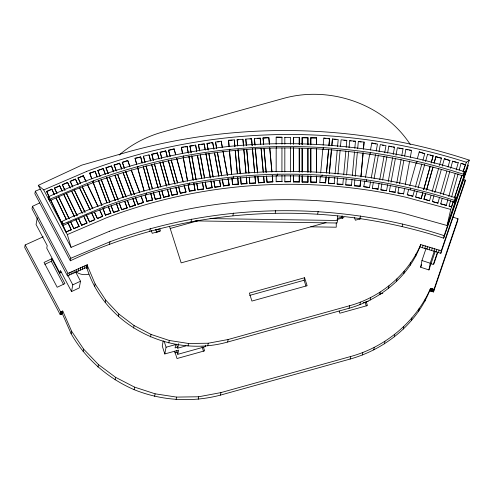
<?xml version="1.0" encoding="UTF-8"?>
<svg xmlns="http://www.w3.org/2000/svg" width="494" height="494" viewBox="0 0 494 494"><rect width="100%" height="100%" fill="white"/><g stroke="black" fill="none" stroke-linecap="round" stroke-linejoin="round"><path stroke-width="0.74" d="M326.145 176.611L325.552 182.941L319.797 182.372L320.347 176.296M320.668 173.005L322.86 148.713M323.156 145.168L323.823 138.085L329.572 138.653L328.955 145.483M325.552 182.941L326.102 176.864M326.441 173.067L328.566 149.534M328.911 145.736L329.572 138.653M326.491 172.814L328.615 149.281M328.43 183.225L334.228 183.54L328.43 183.225L328.979 177.148M329.319 173.351L331.511 149.058M331.857 145.261L332.45 138.938L338.205 139.506L337.538 146.588M328.473 182.971L329.023 176.895M329.368 173.098L331.493 149.565M331.832 145.767L332.45 138.938M334.179 183.793L334.778 177.463M335.074 173.919L337.241 150.133M337.056 184.077L342.855 184.392L337.056 184.077L337.655 177.747M337.945 174.203L340.119 150.417M340.465 146.619L341.082 139.79L346.831 140.358L346.171 147.44M342.811 184.645L343.404 178.315M343.701 174.771L345.874 150.985M345.689 184.929L351.487 185.244L345.689 184.929L346.232 178.853M346.578 175.055L348.752 151.269M349.042 147.725L349.709 140.642L355.464 141.21L354.797 148.293M351.438 185.497L351.987 179.421M352.327 175.623L354.501 151.837M360.595 180.779L360.07 186.349L354.315 185.781L354.865 179.705M355.186 176.414L357.378 152.121M357.675 148.577L358.335 141.494L364.09 142.062L363.473 148.892M360.07 186.349L360.614 180.273M360.96 176.475L363.084 152.942M363.423 149.145L364.09 142.062M360.935 176.982L363.133 152.689M363.763 186.713L369.5 187.51L363.763 186.713L364.862 180.718M365.461 177.47L369.808 153.739M370.494 149.991L371.778 142.994L377.465 144.038L376.181 151.041M369.45 187.763L370.549 181.767M371.235 178.019L375.545 154.536M372.291 188.282L378.027 189.079L372.291 188.282L373.39 182.286M374.082 178.544L378.385 155.054M379.028 151.559L380.312 144.563L385.999 145.607L384.715 152.609M377.978 189.332L379.077 183.336M379.769 179.588L384.073 156.104M380.825 189.85L386.561 190.647L380.825 189.85L381.924 183.854M382.609 180.112L386.919 156.623M387.555 153.128L388.84 146.131L394.533 147.175L393.156 154.671M386.512 190.9L387.66 184.651M388.161 181.903L392.606 157.672M389.352 191.419L395.089 192.215L389.352 191.419L390.501 185.176M391.05 182.175L395.447 158.191M395.997 155.196L397.374 147.7L403.061 148.75L401.776 155.746M395.046 192.469L396.052 186.967M396.738 183.225L401.091 159.494M397.886 192.987L403.623 193.784L397.886 192.987L398.899 187.492M399.584 183.743L403.845 160.513M404.623 156.265L405.907 149.268L411.595 150.318L410.31 157.314M403.573 194.037L404.586 188.535M405.271 184.793L409.619 161.063M43.237 236.799L25.175 244.956L24.7 247.475L60.169 314.555L62.293 313.579L62.769 311.059L60.645 312.029L60.169 314.555M39.576 203.009L32.481 206.307L32.005 208.832L67.474 275.905L86.685 267.334L87.166 264.815L67.95 273.386L67.474 275.905M40.304 189.091L35.333 191.184L34.858 193.71L70.333 260.783C186.028 206.084 322.168 198.6 443.674 238.176L467.676 167.497L468.151 164.977L444.155 235.657L443.674 238.176M37.334 217.78L36.062 224.498L47.226 245.617L46.751 248.136L59.891 272.978L61.818 272.071M49.196 197.131L46.603 191.394L51.839 189.146L54.476 194.63M48.783 196.624L48.461 198.304L49.659 200.836C120.548 167.713 198.174 149.824 276.368 147.972C339.699 147.169 402.925 156.722 463.255 175.957L464.341 171.622C388.79 147.397 308.522 138.653 229.543 146.372C167.034 153.189 105.809 170.103 48.783 196.624L49.98 199.156L49.659 200.836M54.099 194.198L51.839 189.146M56.717 193.074L54.457 188.023L59.694 185.775L62.33 191.264M61.954 190.826L59.694 185.775M64.905 190.388L62.312 184.651L67.548 182.41L70.185 187.893M63.362 284.118L51.29 261.289L51.765 258.77L44.052 262.419L57.193 287.261L64.905 283.612L51.765 258.77M70.142 188.146L67.548 182.41M61.917 221.466L61.602 223.146L62.8 225.678C184.336 168.25 326.781 160.55 454.387 202.139L455.474 197.804C327.226 156.03 184.071 163.773 61.917 221.466L63.115 223.998L62.8 225.678M72.76 187.022L70.167 181.286L75.403 179.038L78.046 184.521M77.996 184.775L75.403 179.038M67.999 222.745L71.247 229.852L66.011 232.1L63.09 225.678M59.891 272.978L60.367 270.459L71.531 291.577L79.244 287.922L80.516 281.203L75.675 272.052M80.615 183.651L78.021 177.914L83.258 175.666L86.228 181.835M85.524 180.718L83.258 175.666M75.854 219.373L79.108 226.48L73.872 228.728L70.951 222.306M70.333 260.783L70.809 258.263L35.333 191.184M60.404 314.443L60.886 311.924M60.645 314.332L61.12 311.813M60.879 314.227L61.355 311.702M61.114 314.116L61.589 311.597M61.349 314.011L61.83 311.492M61.589 313.906L62.065 311.381M61.824 313.795L62.3 311.276M62.059 313.69L62.534 311.164M69.592 274.911L70.068 272.392M91.569 178.39L89.71 173.091L95.138 171.288L97.312 177.062M71.716 273.923L72.192 271.404M84.042 216.687L86.963 223.109L81.726 225.357L78.805 218.935M73.841 272.954L74.316 270.434M71.531 291.577L72.803 284.853L67.962 275.701M75.971 271.99L76.447 269.471M93.057 182.539L93.372 180.86C211.747 137.165 343.657 135.381 463.576 174.277L463.255 175.957M96.997 176.593L95.138 171.288M78.108 271.039L78.583 268.52M99.979 176.414L97.849 170.387L103.277 168.584L105.457 174.357M80.25 270.101L80.726 267.581M91.896 213.322L94.817 219.744L89.581 221.991L86.327 214.878M82.393 269.168L82.868 266.649M430.089 290.873L433.516 291.948L433.991 289.422L430.564 288.354C417.72 323.187 385.524 349.141 350.166 359.039L220.448 395.12C191.962 402.647 161.439 400.727 134.133 389.661C107.803 378.299 85.345 358.7 71.13 333.728L71.605 331.208L62.769 311.059M103.277 168.584L97.806 170.64M84.536 268.248L85.011 265.729M420.252 247.093L440.821 253.299L441.296 250.779L420.734 244.573C409.588 275.942 380.8 299.395 349.091 308.25L227.654 342.033C170.232 358.323 105.222 325.861 86.969 268.316L87.166 264.815M86.814 267.773L87.197 264.926M86.876 267.989L87.259 265.142M86.938 268.205L87.321 265.358M86.969 268.316L87.382 265.574M108.118 173.709L105.994 167.682L111.422 165.879L113.595 171.653M99.751 209.95L102.672 216.372L97.435 218.62L94.515 212.198M111.422 165.879L113.546 171.906M103.882 208.357L104.203 206.677C216.063 165.323 341.391 163.631 454.708 200.459L454.387 202.139M116.263 171.004L114.133 164.977L119.56 163.174L121.734 168.948M108.464 206.646L110.866 213.389L105.438 215.193L103.036 208.449M94.644 286.464L95.12 283.945L87.45 265.797M83.171 351.642L83.647 349.122L71.605 331.208M121.685 169.201L119.56 163.174M124.402 168.3L122.271 162.273L127.699 160.476L129.879 166.243M116.603 203.942L119.005 210.691L113.577 212.488L111.175 205.745M109.507 244.264L109.983 241.745C216.625 202.336 336.099 200.613 444.155 235.657M127.699 160.476L129.829 166.497M124.747 201.237L127.143 207.986L121.715 209.789L119.32 203.04M105.234 302.612L105.716 300.093L95.12 283.945M142.272 162.81L140.629 156.882L135.047 158.222L136.647 164.397M97.973 367.085L98.448 364.566L83.647 349.122M132.886 198.532L135.288 205.282L129.86 207.085L127.458 200.336M137.659 168.102L137.974 166.422M142.229 163.057L140.629 156.882M150.639 160.797L148.997 154.875L143.414 156.215L145.014 162.39M141.025 195.834L143.427 202.577L137.999 204.38L135.597 197.631M118.35 316.549L118.826 314.023L105.716 300.093M148.997 154.875L150.596 161.05M153.381 160.383L151.788 154.202L157.364 152.862L159.006 158.79M146.107 194.692L146.422 193.012M150.707 193.166L152.51 200.082L146.928 201.422L145.335 195.247M158.963 159.043L157.364 152.862M115.108 379.837L115.584 377.317L98.448 364.566M161.748 158.37L160.155 152.195L165.731 150.855L167.373 156.777M159.074 191.159L160.877 198.075L155.301 199.415L153.492 192.499M149.824 231.217L150.306 228.697M167.33 157.03L165.731 150.855M133.578 328.059L134.053 325.54L118.826 314.023M170.115 156.363L168.522 150.188L174.098 148.848L175.741 154.77M167.441 189.153L169.244 196.069L163.668 197.409L162.069 191.227M175.487 154.282L174.098 148.848M134.133 389.661L134.609 387.142L115.584 377.317M175.808 187.14L177.612 194.056L172.036 195.396L170.436 189.221M188.35 153.189L187.109 146.403L181.422 147.274L182.477 153.554M183.255 157.518L183.577 155.838M150.534 336.945L151.01 334.426L134.053 325.54M188.165 152.683L187.109 146.403M184.176 185.133L185.979 192.049L180.403 193.389L178.803 187.214M191.011 152.251L189.949 145.971L195.636 145.1L196.742 151.133M195.636 145.1L196.698 151.38M189.27 184.67L189.591 182.99M193.876 183.336L195.068 190.375L189.381 191.24L188.189 184.206M199.539 150.948L198.483 144.668L204.17 143.797L205.276 149.83M163.242 340.755L162.254 345.985L164.798 353.957L178.593 350.116L177.803 354.315L205.399 346.64L205.665 345.238M154.616 396.33L155.097 393.811L134.609 387.142M204.17 143.797L205.226 150.083M164.798 353.957L166.064 347.233L164.218 341.434M191.048 221.645L191.524 219.126M168.818 342.99L169.294 340.471L151.01 334.426M202.54 182.786L203.602 189.072L197.915 189.937L196.859 183.657M213.939 149.281L212.698 142.494L207.011 143.365L208.067 149.645M213.754 148.78L212.698 142.494M210.932 180.73L212.13 187.769L206.443 188.64L205.387 182.354M222.331 147.224L221.226 141.191L215.545 142.062L216.6 148.342M186.022 345.88L177.741 348.184L178.587 343.701M221.226 141.191L222.288 147.478M219.602 180.187L220.657 186.466L214.97 187.337L213.914 181.051M176.123 399.615L176.599 397.096L198.687 396.768L220.929 392.6L350.641 356.52C385.586 346.949 415.997 321.674 430.564 288.354M188.029 345.998L188.504 343.478L208.252 343.225L228.129 339.514L349.567 305.73C380.8 297.184 407.939 274.46 420.734 244.573M229.062 146.595L228.555 140.253L234.304 139.864L234.934 146.718M229.58 150.8L229.901 149.12M228.135 178.884L229.191 185.164L223.504 186.034L222.448 179.748M234.304 139.864L234.817 146.205M237.688 146.008L237.182 139.666L242.931 139.277L243.561 146.125M233.125 178.309L233.446 176.63M237.787 177.926L238.293 184.268L232.544 184.663L232.032 178.322M242.931 139.277L243.443 145.619M252.187 145.539L251.563 138.691L245.808 139.08L246.321 145.421M207.776 345.744L208.252 343.225M198.211 399.294L198.687 396.768M232.927 215.575L233.403 213.056M246.413 177.34L246.926 183.682L241.171 184.077L240.664 177.735M252.138 145.792L251.563 138.691M260.746 144.192L260.19 138.104L254.435 138.493L254.947 144.835M255.04 176.753L255.552 183.095L249.797 183.49L249.291 177.142M260.696 144.446L260.19 138.104M263.574 144.248L263.067 137.906L268.816 137.511L269.446 144.365M227.654 342.033L228.129 339.514M263.673 176.167L264.179 182.508L258.43 182.897L257.917 176.556M268.816 137.511L269.329 143.859M220.448 395.12L220.929 392.6M272.299 175.58L272.805 181.922L267.056 182.311L266.544 175.969M276.171 137.19L281.944 137.276L276.171 137.19L276.134 144.31M276.368 147.972L276.683 146.286M276.158 181.706L281.981 181.539L276.158 181.706L276.202 175.345M277.418 175.629L277.733 173.95M284.785 137.573L290.608 137.412L290.614 144.279M275.22 213.013L275.695 210.493M284.822 181.835L290.645 181.675L284.822 181.835L284.865 175.481M299.278 144.409L299.271 137.542L293.498 137.456L293.455 143.81M299.271 137.542L299.228 144.662M299.302 175.697L299.259 182.058L293.485 181.965L293.529 175.611M302.112 144.705L302.155 137.585L307.929 137.678L307.935 144.544M307.886 144.798L307.929 137.678M307.96 175.833L307.916 182.187L302.143 182.101L302.186 175.741M310.775 144.841L310.819 137.721L316.592 137.807L316.598 144.674M316.549 144.162L316.592 137.807M316.623 175.963L316.58 182.323L310.806 182.23L310.85 175.876M323.823 138.085L325.929 138.548M323.342 149.034L323.656 147.354M319.797 182.372L325.602 182.687M321.884 176.642L322.205 174.962M305.959 286.051L304.106 280.252L304.582 277.733L249.384 293.09L251.928 301.062L307.126 285.705L304.582 277.733M317.685 213.976L318.161 211.457M349.709 140.642L351.098 141.037M337.507 215.89L337.513 220.485L337.038 223.004L194.988 220.892M355.464 141.21L353.253 141.247M358.335 141.494L361.163 142.031M354.315 185.781L360.114 186.096M371.778 142.994L375.996 144.032M370.234 154.023L370.556 152.337M366.282 181.36L366.597 179.68M360.077 218.484L360.552 215.964M349.091 308.25L349.567 305.73M388.84 146.131L391.637 146.909M359.965 304.637L360.441 302.118M350.166 359.039L350.641 356.52M394.533 147.175L393.063 147.169M370.185 300.074L370.661 297.555M362.33 355.001L362.806 352.481M403.061 148.75L401.591 148.737M405.907 149.268L407.988 149.917M379.713 294.622L380.189 292.102M373.773 349.906L374.248 347.387M388.512 288.348L388.994 285.828M407.241 194.722L412.823 196.242L407.241 194.722L408.729 189.332M402.159 226.542L402.635 224.023M410.341 189.801L410.662 188.121M416.782 162.94L417.103 161.254M424.76 153.677L419.227 151.905L423.364 153.294M384.449 343.83L384.925 341.311M396.546 281.327L397.022 278.807M415.608 197.001L421.191 198.52L415.608 197.001L417.257 191.129M403.777 273.62L404.253 271.101M427.551 154.437L433.176 155.703L431.274 162.557M394.317 336.84L394.792 334.321M410.162 265.303L410.638 262.783M431.046 195.408L429.558 200.799L423.976 199.28L425.464 193.889M415.67 256.435L416.146 253.916M403.332 329.016L403.808 326.497M435.912 156.715L441.494 158.234L435.912 156.715L434.059 163.316M429.558 200.799L424.025 199.026M422.549 247.741L423.025 245.222M432.343 201.558L437.925 203.077L432.343 201.558L433.991 195.686M435.263 251.273L428.928 269.934L420.684 267.248L421.956 260.523L426.155 248.167M424.84 248.396L425.315 245.876M411.465 320.433L411.94 317.914M427.131 249.062L427.606 246.543M444.328 158.741L449.861 160.513L444.328 158.741L442.272 166.077M429.416 249.742L429.891 247.222M418.659 311.164L419.134 308.645M431.7 250.433L432.176 247.908M440.71 203.837L446.286 205.356L440.71 203.837L442.198 198.446M428.928 269.934L430.2 263.216L434.393 250.853M433.985 251.131L434.461 248.612M424.883 301.284L425.359 298.765M452.646 161.272L458.228 162.792M436.264 251.841L436.739 249.322M430.472 290.991L430.947 288.471M430.848 291.114L431.324 288.589M431.231 291.232L431.707 288.706M438.542 252.564L439.018 250.044M431.614 291.349L432.089 288.829M431.991 291.466L432.472 288.947M432.374 291.584L432.849 289.064M432.756 291.701L433.232 289.181M449.077 206.115L451.547 206.788L449.077 206.115L450.565 200.725M433.139 291.824L433.615 289.299M461.063 163.298L465.36 164.774L461.063 163.298L459.161 170.152M453.264 217.237L457.994 218.749L457.518 221.269L433.516 291.948M463.279 179.452L465.292 180.1L464.817 182.619L440.821 253.299M109.588 231.217A492.703 470.665 10.7 0 1 403.808 213.402L447.101 225.523L450.732 209.431L453.375 201.441M409.761 185.664L416.139 162.915M417.331 158.759L419.227 151.905M412.823 196.242L414.515 190.116M415.337 187.183L421.876 163.946M422.907 160.278L424.809 153.424M418.128 187.942L424.716 164.459M425.538 161.519L427.594 154.184M421.234 198.267L422.679 193.129M423.704 189.461L430.293 165.978M431.114 163.039L433.176 155.703M421.191 198.52L422.833 192.648M423.661 189.715L430.039 166.96M426.495 190.221L432.874 167.472M434.109 163.063L435.961 156.462M423.976 199.28L425.42 194.142M426.655 189.739L433.034 166.984M432.071 191.74L438.61 168.503M439.432 165.57L441.537 157.981M434.813 192.753L441.241 169.751M437.925 203.077L439.413 197.686M440.438 194.019L446.817 171.27M448.009 167.114L449.904 160.26M443.229 194.778L449.768 171.542M450.639 168.355L452.695 161.019M446.286 205.356L447.935 199.483M448.756 196.55L455.184 173.548M456.215 169.874L458.271 162.538M451.596 197.057L458.136 173.82M454.708 200.459L455.474 197.804M463.576 174.277L464.341 171.622M451.547 206.788L453.264 201.466M454.406 198.094L461.834 175.389M463.026 171.764L465.41 164.521M454.573 197.81L462.014 175.302M463.211 171.671L466.336 162.23L469.3 160.149A565.093 539.819 10.7 0 0 128.996 151.627L81.745 165.144L38.279 185.349L71.08 247.377L109.582 231.217M420.684 267.248L421.66 264.376M437.505 252.125L433.306 264.488L430.558 263.592M433.818 264.099L437.523 253.194M447.101 225.523L469.3 160.149M441.296 250.779L465.292 180.1M433.991 289.422L457.994 218.749M119.19 155.023C131.497 144.279 146.366 136.677 162.038 132.188L283.47 98.411C329.825 85.425 383.795 103.814 410.273 144.507M44.861 264.333L51.29 261.289M72.803 284.853L80.516 281.203M38.279 185.349L43.7 189.906L86.555 171.48M46.553 191.647L51.79 189.4M54.408 188.276L59.644 186.028M62.263 184.904L67.505 182.657M70.123 181.533L75.36 179.291M77.978 178.167L83.214 175.92M66.06 231.847L71.297 229.599M73.915 228.475L79.151 226.227M81.769 225.103L87.006 222.862M89.624 221.738L94.86 219.49M97.485 218.367L102.721 216.119M71.08 247.377L67.326 234.582L106.42 217.811A502.824 480.341 10.7 0 1 406.494 197.384L450.732 209.431M49.98 199.156L93.372 180.86M63.115 223.998L104.203 206.677M70.809 258.263L109.983 241.745M89.661 173.338L95.089 171.542M105.944 167.935L110.693 166.355M114.083 165.231L119.511 163.428M122.228 162.526L126.977 160.951M105.481 214.939L110.909 213.142M113.626 212.241L119.054 210.438M121.765 209.536L127.193 207.733M129.903 206.832L135.331 205.029M138.048 204.127L143.476 202.324M155.857 230.062L158.821 229.241M156.123 232.378L159.087 231.556M170.214 228.456L198.397 220.62M337.408 218.404L342.237 217.064M326.04 222.572L181.162 262.87L169.473 226.209M336.939 219.54L343.997 217.576M360.873 218.669L355.353 220.207L354.42 217.292M249.649 295.406L304.106 280.252M166.064 347.233L175.728 344.546L175.092 347.906L177.852 347.14M379.194 294.313L382.825 293.3M174.715 352.864L177.624 352.055M363.152 302.754L368.234 301.34M135.702 158.308L140.58 157.135M151.738 154.455L157.314 153.115M160.105 152.448L165.681 151.108M168.473 150.435L174.049 149.102M146.977 201.175L152.56 199.835M155.344 199.162L160.927 197.822M163.712 197.155L169.294 195.815M172.079 195.142L177.661 193.809M180.446 193.135L186.028 191.796M88.821 274.182C84.56 275.343 79.837 274.522 76.218 271.996M182.082 147.416L183.509 147.2M184.929 146.984L187.059 146.656M189.906 146.224L193.457 145.681M198.434 144.921L199.854 144.699M201.28 144.483L203.411 144.162M207.678 143.507L209.808 143.18M211.228 142.964L212.648 142.747M217.626 141.988L219.046 141.772M189.43 190.993L195.118 190.122M197.958 189.69L203.645 188.819M206.492 188.387L212.179 187.516M215.02 187.084L220.707 186.213M223.554 185.781L229.235 184.91M228.506 140.506L232.1 140.265M237.132 139.919L238.571 139.821M250.075 139.036L251.514 138.938M257.269 138.548L260.14 138.351M263.018 138.159L268.051 137.814M232.594 184.41L238.343 184.021M241.22 183.824L246.969 183.428M249.847 183.237L255.602 182.842M258.473 182.65L264.228 182.255M267.106 182.064L272.855 181.668M302.106 137.838L307.886 137.925M310.769 137.968L316.543 138.061M293.529 181.718L299.308 181.804M302.192 181.848L307.966 181.934M310.856 181.977L316.629 182.07M210.055 218.589L337.513 220.485M310.738 226.826L336.247 227.203L336.241 222.782M328.09 138.765L329.529 138.907M333.839 139.333L336 139.543M343.91 140.327L346.066 140.537M155.097 393.811L176.599 397.096M169.294 340.471L188.504 343.478M382.399 145.205L383.819 145.471M398.751 148.212L400.171 148.478M409.415 150.176L410.835 150.435M430.336 155.196L432.429 155.764M453.344 161.458L456.135 162.217M421.956 260.523L430.2 263.216M43.7 189.906L67.326 234.582M32.481 206.307L67.95 273.386M25.175 244.956L60.645 312.029M87.549 184.577L98.102 206.523M87.5 184.83L97.726 206.084M99.702 210.203L102.672 216.372M78.021 177.914L80.664 183.398M82.313 186.825L92.866 208.764M82.263 187.078L92.489 208.332M94.465 212.445L97.435 218.62M79.695 187.948L90.248 209.888M79.645 188.202L89.871 209.456M91.52 212.883L94.817 219.744M70.167 181.286L72.809 186.769M74.458 190.196L85.011 212.136M74.075 189.764L84.962 212.389M86.611 215.816L89.581 221.991M71.84 191.32L82.393 213.26M71.791 191.573L82.016 212.828M84.32 217.626L86.963 223.109M62.312 184.651L64.949 190.141M66.597 193.568L77.157 215.508M66.221 193.135L77.107 215.761M78.429 218.502L81.726 225.357M63.979 194.692L74.538 216.631M63.936 194.945L74.489 216.885M75.804 219.626L79.108 226.48M54.457 188.023L57.094 193.506M58.743 196.939L69.302 218.879M58.7 197.186L68.919 218.447M70.568 221.874L73.872 228.728M56.125 198.063L66.35 219.317M56.081 198.31L66.301 219.564M67.95 222.998L71.247 229.852M46.603 191.394L49.239 196.878M50.561 199.619L62.435 224.307M50.845 200.558L66.011 232.1M62.293 313.579L71.13 333.728M131.237 169.856L139.666 192.222M131.188 170.103L139.617 192.475M140.975 196.081L143.427 202.577M122.271 162.273L124.451 168.046M125.809 171.659L134.51 194.747M125.76 171.906L134.189 194.278M135.554 197.884L137.999 204.38M123.092 172.554L131.528 194.926M123.321 173.53L131.478 195.179M132.837 198.786L135.288 205.282M114.133 164.977L116.306 170.751M117.671 174.357L126.1 196.729M117.621 174.61L126.05 196.983M127.409 200.589L129.86 207.085M114.954 175.259L123.383 197.631M114.904 175.512L123.068 197.162M124.698 201.49L127.143 207.986M105.994 167.682L108.167 173.456M109.526 177.062L118.233 200.156M109.483 177.315L117.912 199.687M119.27 203.293L121.715 209.789M106.543 177.241L115.244 200.336M103.505 169.559L105.136 173.888M106.494 177.494L115.195 200.589M116.288 203.472L119.005 210.691M97.849 170.387L100.029 176.16M101.387 179.767L109.816 202.139M101.066 179.297L109.767 202.386M111.131 205.998L113.577 212.488M98.67 180.668L107.105 203.04M98.627 180.921L106.784 202.565M108.414 206.9L110.866 213.389M89.71 173.091L91.884 178.865M92.977 181.749L101.949 205.56M92.928 182.002L101.628 205.09M102.987 208.696L105.438 215.193M359.366 217.91L359.811 219.305M342.144 215.779L342.83 217.94M341.7 216.193L342.385 218.348M366.289 301.92L367.443 305.545L339.841 313.221L339.15 311.047M365.115 302.266L366.27 305.891M203.454 347.214L204.609 350.839L177.013 358.521L174.697 351.271M202.052 346.837L203.442 351.185M159.79 228.821L160.488 231.007L152.208 233.31L151.281 230.395M158.617 229.16L159.315 231.34M155.777 229.617L156.672 232.415M176.469 344.195L177.741 348.184M176.648 350.697L177.803 354.315M176.772 158.475L183.354 182.169M176.722 158.728L182.891 180.94M184.126 185.386L185.979 192.049M168.522 150.188L170.164 156.11M171.196 159.815L177.568 182.768M171.146 160.062L177.519 183.021M178.55 186.726L180.403 193.389M168.405 160.482L174.987 184.182M168.355 160.735L174.734 183.688M175.759 187.393L177.612 194.056M160.155 152.195L161.797 158.117M162.829 161.822L169.201 184.781M162.779 162.075L169.152 185.028M170.183 188.733L172.036 195.396M160.037 162.489L166.62 186.189M159.988 162.742L166.367 185.701M167.392 189.4L169.244 196.069M151.788 154.202L153.43 160.13M154.455 163.829L160.834 186.788M154.412 164.082L160.785 187.041M161.816 190.74L163.668 197.409M151.67 164.502L158.253 188.195M151.621 164.755L158 187.708M159.025 191.413L160.877 198.075M143.414 156.215L145.063 162.137M146.088 165.842L152.467 188.794M146.045 166.095L152.418 189.048M153.449 192.753L155.301 199.415M143.303 166.509L149.886 190.209M143.254 166.762L149.633 189.721M150.658 193.42L152.51 200.082M135.047 158.222L136.696 164.144M137.721 167.849L144.1 190.808M137.468 167.361L144.05 191.054M145.082 194.76L146.928 201.422M223.165 151.744L227.444 175.111M222.973 151.244L227.394 175.364M227.944 178.377L229.191 185.164M215.545 142.062L216.644 148.095M217.477 152.615L221.757 175.981M217.292 152.115L221.571 175.481M222.263 179.248L223.504 186.034M214.631 153.047L218.91 176.414M214.581 153.301L218.725 175.913M219.552 180.434L220.657 186.466M207.011 143.365L208.252 150.151M208.808 153.165L213.223 177.284M208.758 153.418L213.038 176.784M213.871 181.304L214.97 187.337M205.961 153.597L210.382 177.717M205.918 153.85L210.333 177.97M210.889 180.983L212.13 187.769M198.483 144.668L199.588 150.695M200.416 155.221L204.559 177.834M200.231 154.721L204.51 178.087M205.201 181.854L206.443 188.64M197.569 155.653L201.713 178.266M197.384 155.153L201.669 178.519M202.355 182.286L203.602 189.072M189.949 145.971L191.197 152.751M191.746 155.771L196.167 179.89M191.697 156.018L195.982 179.384M196.668 183.157L197.915 189.937M188.906 156.203L193.321 180.322M188.992 157.209L193.135 179.822M193.827 183.589L195.068 190.375M181.422 147.274L182.527 153.301M183.218 157.073L187.634 181.193M183.169 157.32L187.448 180.687M188.14 184.46L189.381 191.24M269.792 148.169L271.953 171.77M269.675 147.663L271.904 172.023M272.25 175.833L272.805 181.922M263.067 137.906L263.691 144.754M264.043 148.564L266.198 172.165M263.994 148.818L266.149 172.418M266.501 176.222L267.056 182.311M261.165 148.762L263.321 172.363M261.048 148.249L263.203 171.85M263.623 176.42L264.179 182.508M254.435 138.493L255.065 145.347M255.41 149.151L257.572 172.752M255.293 148.645L257.522 173.005M257.868 176.809L258.43 182.897M252.465 148.583L254.694 172.949M252.422 148.836L254.577 172.437M254.923 176.247L255.552 183.095M245.808 139.08L246.364 145.168M246.784 149.738L248.945 173.338M246.667 149.231L248.828 172.832M249.242 177.395L249.797 183.49M243.838 149.176L246 172.77M243.789 149.423L245.95 173.024M246.296 176.833L246.926 183.682M237.182 139.666L237.738 145.761M238.089 149.565L240.312 173.925M238.04 149.818L240.195 173.419M240.547 177.223L241.171 184.077M235.28 150.522L237.367 173.363M235.23 150.775L237.324 173.61M237.67 177.42L238.293 184.268M228.555 140.253L229.111 146.348M229.457 150.151L231.686 174.512M229.414 150.404L231.569 174.005M231.914 177.809L232.544 184.663M316.598 148.49L316.617 172.147M316.555 148.743L316.574 172.4M316.574 176.216L316.58 182.323M310.819 137.721L310.825 144.588M310.825 148.404L310.843 172.06M310.782 148.657L310.8 172.313M310.8 176.13L310.806 182.23M307.941 148.361L307.96 172.017M307.892 148.614L307.91 172.27M307.916 176.08L307.916 182.187M302.155 137.585L302.161 144.458M302.167 148.268L302.186 171.924M302.118 148.521L302.137 172.178M302.143 175.994L302.143 182.101M299.278 148.225L299.296 171.881M299.228 148.478L299.247 172.134M299.253 175.95L299.259 182.058M293.498 137.456L293.498 144.322M293.504 148.138L293.522 171.795M293.455 147.626L293.473 171.282M293.479 175.864L293.485 181.965M290.571 147.583L290.589 172.005M290.639 175.568L290.596 181.922M284.834 137.32L284.84 144.192M284.84 148.009L284.816 171.912M281.944 137.276L281.951 144.149M281.957 147.965L281.926 171.869M281.975 175.432L281.938 181.792M276.183 147.873L276.152 171.782M86.543 171.455A555.108 530.278 10.7 0 1 466.33 162.242"/></g></svg>
